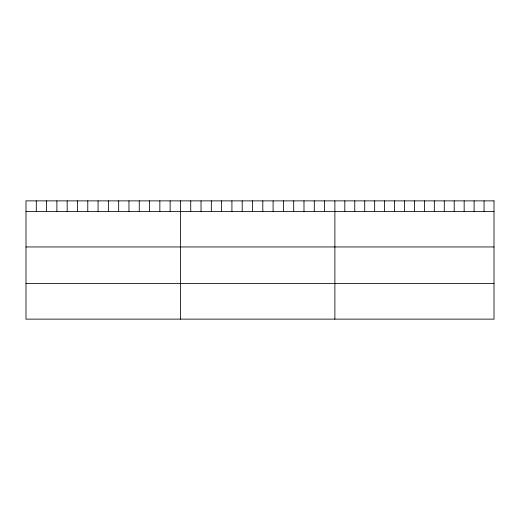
<?xml version="1.0" encoding="UTF-8"?>
<svg xmlns="http://www.w3.org/2000/svg" width="520" height="520" viewBox="0 0 520 520"><rect width="100%" height="100%" fill="white"/><g stroke="black" fill="none" stroke-linecap="round" stroke-linejoin="round"><path stroke-width="0.78" d="M26 211.406L494 211.406M26 246.955L494 246.955M26 283.582L494 283.582M484.055 200.869L484.055 211.406M474.11 200.869L474.11 211.406M464.165 200.869L464.165 211.406M454.22 200.869L454.22 211.406M444.275 200.869L444.275 211.406M434.33 200.869L434.33 211.406M424.385 200.869L424.385 211.406M414.44 200.869L414.44 211.406M404.495 200.869L404.495 211.406M394.55 200.869L394.55 211.406M384.605 200.869L384.605 211.406M374.66 200.869L374.66 211.406M364.715 200.869L364.715 211.406M354.77 200.869L354.77 211.406M344.825 200.869L344.825 211.406M334.88 200.869L334.88 319.131M324.584 200.869L324.584 211.406M314.288 200.869L314.288 211.406M303.992 200.869L303.992 211.406M293.696 200.869L293.696 211.406M283.4 200.869L283.4 211.406M273.104 200.869L273.104 211.406M262.808 200.869L262.808 211.406M252.512 200.869L252.512 211.406M242.216 200.869L242.216 211.406M231.92 200.869L231.92 211.406M221.624 200.869L221.624 211.406M211.328 200.869L211.328 211.406M201.032 200.869L201.032 211.406M190.736 200.869L190.736 211.406M180.44 200.869L180.44 319.131M170.144 200.869L170.144 211.406M159.848 200.869L159.848 211.406M149.552 200.869L149.552 211.406M139.256 200.869L139.256 211.406M128.96 200.869L128.96 211.406M118.664 200.869L118.664 211.406M108.368 200.869L108.368 211.406M98.072 200.869L98.072 211.406M87.776 200.869L87.776 211.406M77.48 200.869L77.48 211.406M67.184 200.869L67.184 211.406M56.888 200.869L56.888 211.406M46.592 200.869L46.592 211.406M36.296 200.869L36.296 211.406M494 200.869L26 200.869L26 319.131L494 319.131L494 200.869"/></g></svg>
